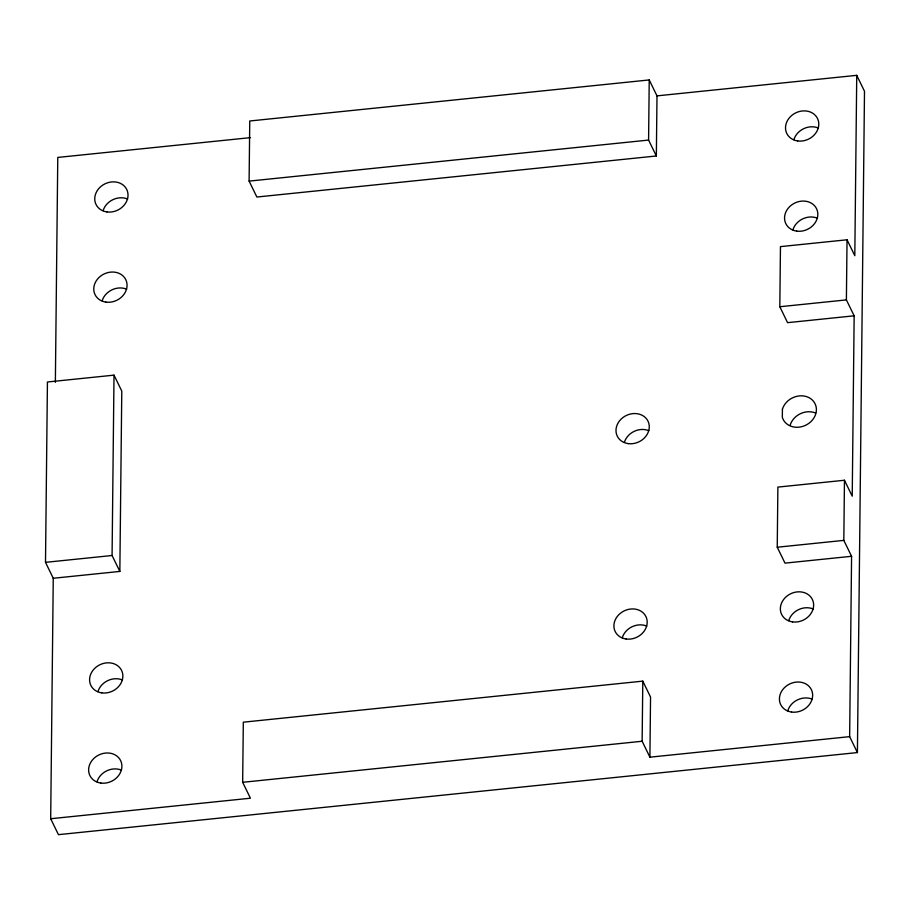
<?xml version="1.0" encoding="UTF-8"?>
<svg xmlns="http://www.w3.org/2000/svg" width="910" height="910" viewBox="0 0 910 910"><rect width="100%" height="100%" fill="white"/><g stroke="black" fill="none" stroke-linecap="round" stroke-linejoin="round"><path stroke-width="1.36" d="M45.5 562.346L47.434 381.995L114.012 375.147L121.781 391.072L119.847 571.423L53.258 578.271L45.5 562.346L112.078 555.51L119.847 571.423M656.997 95.868L656.349 155.985L256.87 197.026L249.112 181.113L249.749 120.996L649.228 79.944L656.997 95.868L856.742 75.337L864.5 91.262L857.413 752.57L58.445 834.663L50.687 818.738L53.258 578.271M55.362 382.348L57.774 157.43L250.477 137.637M112.078 555.51L114.012 375.147M50.687 818.738L250.421 798.218L242.663 782.304L243.311 722.187L642.79 681.135L650.548 697.049L649.911 757.177L849.644 736.645L857.413 752.57M649.911 757.177L642.141 741.252L642.79 681.135M656.349 155.985L648.591 140.072L649.228 79.944M849.644 736.645L851.578 556.294L785 563.131L777.242 547.217L777.879 487.1L844.457 480.252L852.226 496.177L854.16 315.815L846.391 299.902L847.039 239.785L780.462 246.621L779.813 306.738L787.582 322.663L854.16 315.815M851.578 556.294L843.82 540.381L844.457 480.252M856.742 75.337L854.808 255.699L847.039 239.785M249.112 181.113L648.591 140.072M779.813 306.738L846.391 299.902M777.242 547.217L843.82 540.381M242.663 782.304L642.141 741.252M102.147 300.823A17.097 14.617 -26 0 1 126.649 289.187M97.962 691.6A17.097 14.617 -26 0 1 122.452 679.963M792.917 229.843A17.097 14.617 -26 0 1 817.419 218.218M788.731 620.62A17.097 14.617 -26 0 1 813.221 608.983M790.176 425.141A17.779 15.208 -26 0 1 815.656 413.049M787.787 710.801A17.062 14.594 -26 0 1 812.243 699.187M793.884 139.662A17.097 14.617 -26 0 1 818.386 128.037M103.114 210.642A17.097 14.617 -26 0 1 127.616 199.017M96.995 781.77A17.097 14.617 -26 0 1 121.485 770.144M624.374 442.34A17.097 14.617 -26 0 1 648.875 430.703M622.281 637.717A17.097 14.617 -26 0 1 646.771 626.091M782.418 409.227L782.327 417.315A17.779 15.208 -26 0 0 808.888 423.332A17.779 15.208 -26 0 0 809.161 397.727A17.779 15.208 -26 0 0 782.418 409.227M792.542 621.894A17.097 14.617 -26 0 0 813.119 601.396A17.097 14.617 -26 0 0 785.341 597.517A17.097 14.617 -26 0 0 792.542 621.894M796.728 231.129A17.097 14.617 -26 0 0 817.305 210.631A17.097 14.617 -26 0 0 789.539 206.752A17.097 14.617 -26 0 0 796.728 231.129M101.772 692.874A17.097 14.617 -26 0 0 122.349 672.376A17.097 14.617 -26 0 0 94.572 668.497A17.097 14.617 -26 0 0 101.772 692.874M105.958 302.109A17.097 14.617 -26 0 0 126.535 281.599A17.097 14.617 -26 0 0 98.769 277.721A17.097 14.617 -26 0 0 105.958 302.109M791.575 712.052A17.062 14.594 -26 0 0 812.13 691.589A17.062 14.594 -26 0 0 784.397 687.71A17.062 14.594 -26 0 0 791.575 712.052M797.695 140.948A17.097 14.617 -26 0 0 818.272 120.45A17.097 14.617 -26 0 0 790.506 116.571A17.097 14.617 -26 0 0 797.695 140.948M100.805 783.055A17.097 14.617 -26 0 0 121.383 762.557A17.097 14.617 -26 0 0 93.605 758.678A17.097 14.617 -26 0 0 100.805 783.055M106.925 211.928A17.097 14.617 -26 0 0 127.502 191.43A17.097 14.617 -26 0 0 99.736 187.551A17.097 14.617 -26 0 0 106.925 211.928M628.184 443.614A17.097 14.617 -26 0 0 648.762 423.116A17.097 14.617 -26 0 0 620.984 419.237A17.097 14.617 -26 0 0 628.184 443.614M626.091 639.002A17.097 14.617 -26 0 0 646.669 618.504A17.097 14.617 -26 0 0 618.891 614.625A17.097 14.617 -26 0 0 626.091 639.002"/></g></svg>
